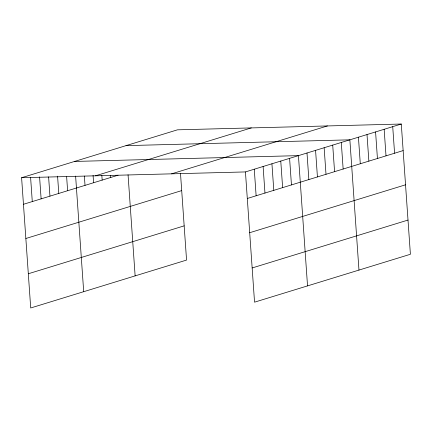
<?xml version="1.0" encoding="UTF-8"?>
<svg xmlns="http://www.w3.org/2000/svg" width="432" height="432" viewBox="0 0 432 432"><rect width="100%" height="100%" fill="white"/><g stroke="black" fill="none" stroke-linecap="round" stroke-linejoin="round"><path stroke-width="0.65" d="M180.506 173.497L186.559 260.075L30.71 307.973L21.6 177.725L177.455 129.827L401.29 124.027L410.4 254.275L254.545 302.173L245.441 171.925L401.29 124.027M95.467 175.813L251.321 127.91M23.458 204.287L118.082 175.208M171.574 173.842L327.424 125.939M25.85 238.502L181.705 190.604M247.298 198.488L403.148 150.59M28.318 273.758L184.167 225.855M249.691 232.708L405.54 184.804M252.153 267.959L408.008 220.061M126.02 145.633L349.861 139.833L358.97 270.081M74.59 161.438L298.431 155.639L307.535 285.887M21.6 177.725L245.441 171.925M392.72 126.662L394.578 153.225M384.151 129.298L386.008 155.86M375.575 131.933L377.433 158.495M367.006 134.563L368.863 161.125M358.43 137.198L360.288 163.76M341.291 142.468L343.148 169.031M332.716 145.103L334.573 171.666M324.146 147.739L326.003 174.301M315.571 150.374L317.428 176.936M307.001 153.004L308.858 179.572M289.597 158.355L291.454 184.918M280.768 161.071L282.625 187.634M271.933 163.782L273.791 190.345M263.104 166.498L264.962 193.061M254.27 169.214L256.127 195.777M128.061 174.825L135.13 275.881M110.597 175.473L110.738 177.466M101.839 175.451L102.163 180.101M93.08 175.43L93.593 182.736M84.37 176.072L85.018 185.366M75.611 176.051L83.7 291.686M66.641 176.769L67.613 190.717M57.575 176.164L58.784 193.433M48.605 176.888L49.95 196.144M39.587 176.947L41.121 198.86M30.618 177.665L32.287 201.577"/></g></svg>
